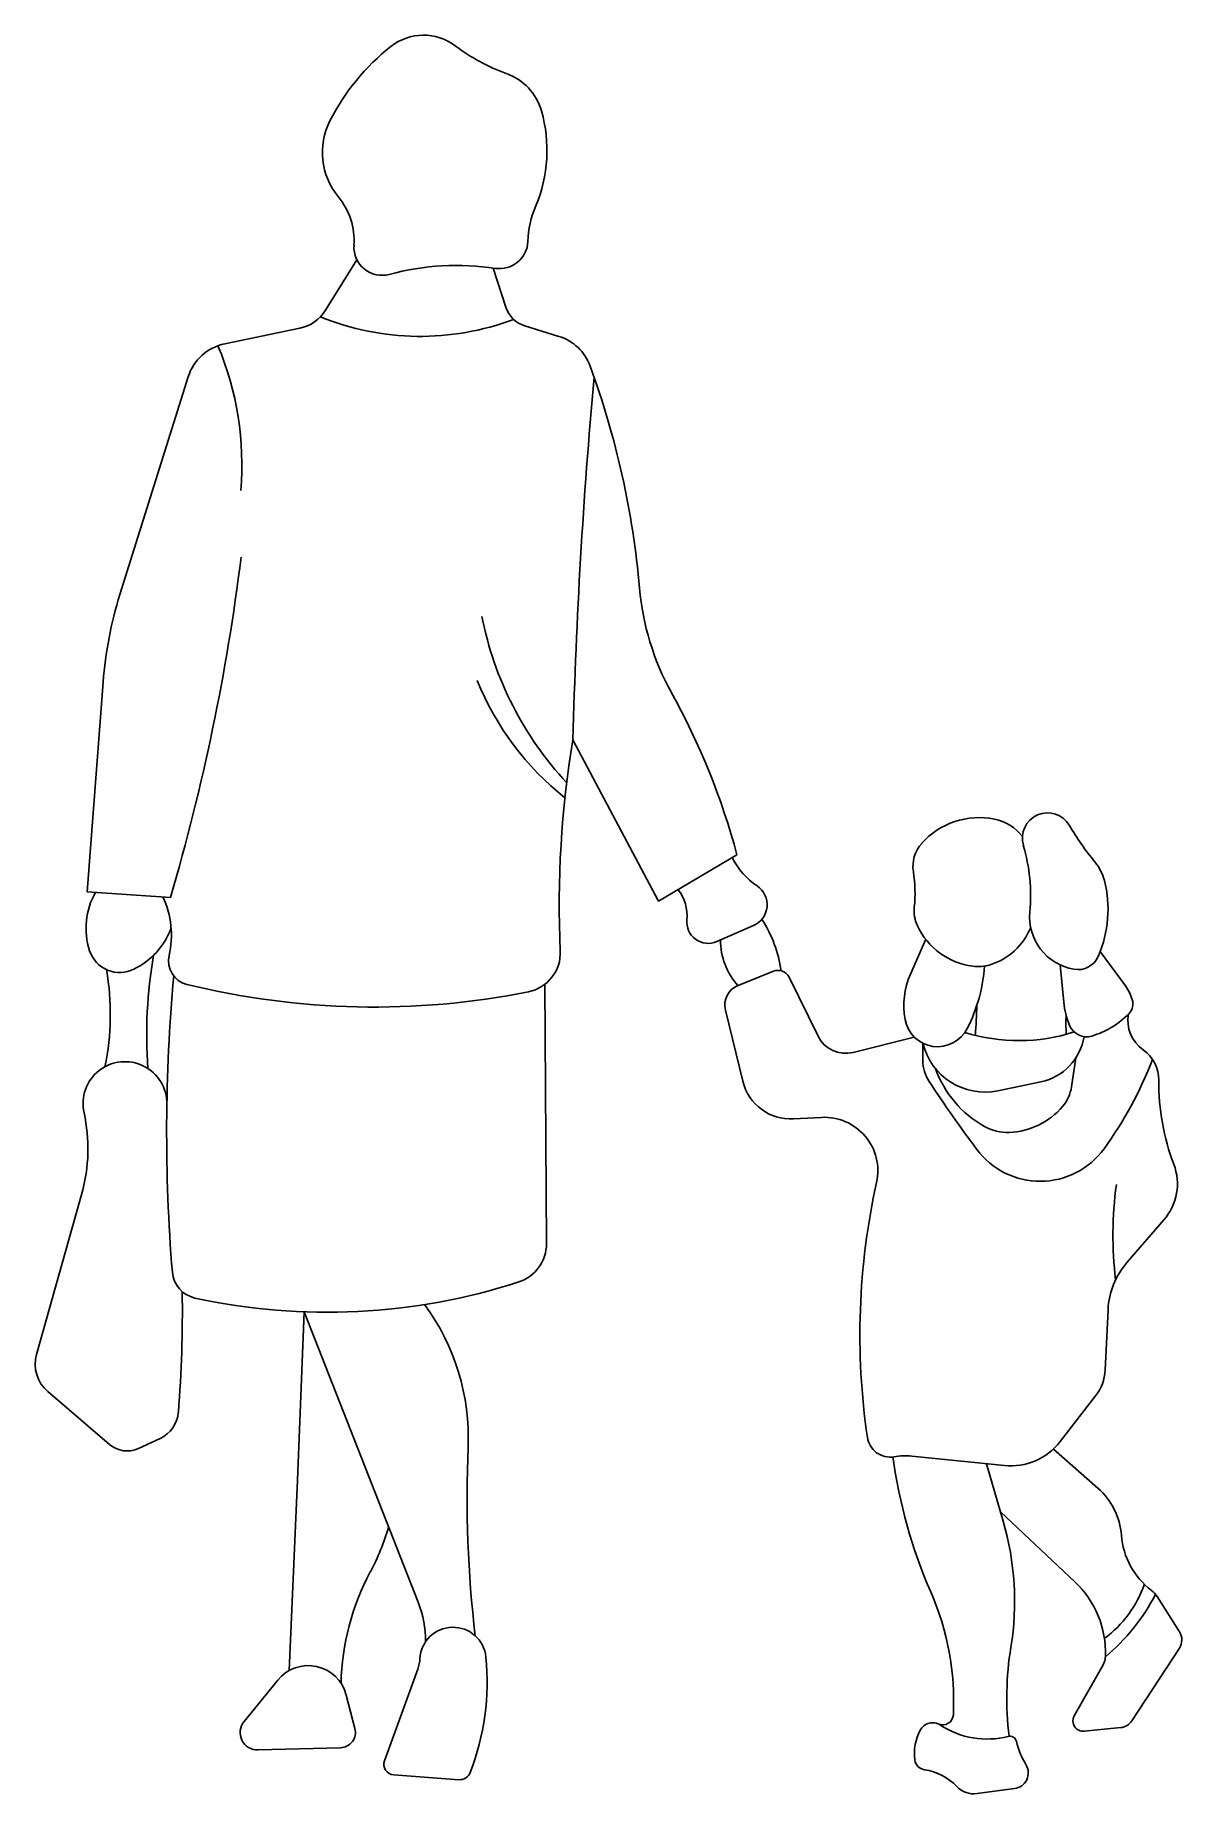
# Model space of a CAD drawing. Extents: x -20.8 to 20.9, y 1.1 to 65.2.
import ezdxf

# ---------------------------------------------------------------- set-up
doc = ezdxf.new("R2010")
doc.units = 0
doc.layers.get('0').update_dxf_attribs({"linetype": 'CONTINUOUS'})

msp = doc.modelspace()

# ---------------------------------------------------------------- linework, layer by layer
for p, q in [((-9.12, 57.034), (-10.266, 55.19)), ((-4.148, 56.731), (-3.691, 55.305)), ((-13.935, 53.971), (-11.201, 54.537)), ((-1.756, 54.241), (-3.003, 54.625)), ((-15.262, 52.77), (-17.752, 44.831)), ((-18.953, 34.001), (-18.366, 41.64)), ((1.875, 33.653), (-1.245, 39.543)), ((1.875, 33.653), (4.733, 35.347)), ((-18.953, 34.001), (-15.913, 33.794)), ((4.001, 32.185), (5.334, 32.765)), ((11.61, 32.27), (11.053, 30.996)), ((17.973, 31.824), (18.887, 30.569)), ((4.776, 30.59), (6.064, 31.101)), ((7.688, 28.739), (6.633, 30.882)), ((16.51, 31.333), (16.643, 29.981)), ((-2.265, 30.63), (-2.209, 21.181)), ((4.31, 29.686), (4.944, 27.095)), ((11.194, 28.706), (8.97, 28.146)), ((11.51, 28.48), (11.508, 27.843)), ((17.085, 27.949), (16.924, 26.886)), ((15.81, 27.077), (14.235, 26.75)), ((6.794, 25.722), (7.814, 25.777)), ((-19.142, 23.008), (-20.793, 17.138)), ((18.95, 20.5), (20.297, 22.053)), ((-11.039, 18.691), (-11.3, 12.257)), ((-11.039, 18.691), (-6.885, 8.106)), ((18.151, 16.57), (18.256, 18.768)), ((-18.131, 13.858), (-20.385, 15.79)), ((16.512, 13.962), (17.802, 15.625)), ((-17.08, 13.712), (-16.285, 14.079)), ((-16.765, 13.974), (-16.765, 13.974)), ((16.267, 13.693), (17.886, 12.268)), ((14.477, 13.09), (11.106, 13.433)), ((13.825, 13.156), (14.434, 11.064)), ((-11.581, 5.623), (-11.299, 12.289)), ((14.336, 11.398), (17.054, 8.842)), ((20.04, 8.317), (20.858, 7.032)), ((19.121, 3.783), (20.854, 6.434)), ((18.065, 5.808), (17.024, 3.966)), ((-12.004, 5.272), (-13.23, 3.766)), ((-6.898, 5.674), (-8.112, 2.334)), ((-9.189, 3.509), (-9.504, 4.727)), ((17.386, 3.41), (18.718, 3.54)), ((-12.717, 2.725), (-9.716, 2.808)), ((-7.777, 1.816), (-5.403, 1.642)), ((14.844, 1.315), (13.484, 1.134))]:
    msp.add_line(p, q)
for centre, radius, start, end in [((-2.813, 58.389), 8.175, 128.3057, 153.0738), ((-6.691, 63.299), 1.918, 52.95691, 128.3057), ((-1.297, 70.446), 7.037, 232.9569, 250.274), ((-4.364, 61.891), 2.052, 15.9323, 70.274), ((-7.42, 61.019), 5.229, 337.2058, 15.9323), ((-7.846, 60.945), 2.531, 153.0738, 219.5306), ((-11.752, 57.721), 2.534, 356.2085, 39.53065), ((0.844, 57.546), 3.735, 157.2058, 177.6624), ((-3.918, 57.74), 1.032, 261.4187, 357.6624), ((-8.204, 57.486), 1.021, 176.2085, 285.0842), ((-5.481, 47.383), 9.442, 81.41872, 105.0842), ((-11.495, 55.954), 1.447, 281.6976, 328.137), ((-2.695, 55.624), 1.046, 197.7733, 252.8886), ((-6.811, 63.897), 9.657, 247.8604, 290.6347), ((-13.577, 52.242), 1.766, 101.6976, 162.5881), ((-24.542, 49.564), 11.232, 355.1934, 22.71533), ((-2.275, 52.555), 1.764, 20.06587, 72.88866), ((201.398, 34.324), 202.71, 174.7837, 178.5248), ((-30.343, 42.302), 31.647, 4.99722, 20.06587), ((-90.653, 55.774), 77.905, 343.6125, 352.9352), ((10.677, 45.889), 9.53, 184.9972, 208.921), ((-4.076, 40.542), 14.333, 162.5881, 175.607), ((7.601, 46.417), 12.394, 191.1175, 222.9411), ((4.922, 45.577), 10.402, 201.907, 231.6276), ((-20.927, 28.427), 26.577, 15.09101, 28.92101), ((34.711, 33.525), 36.455, 170.4991, 182.6478), ((13.563, 33.891), 2.812, 78.67849, 138.3095), ((13.779, 34.972), 1.71, 37.65525, 78.67849), ((16.052, 35.954), 0.921, 30.30855, 196.4214), ((25.559, 41.511), 10.091, 210.3085, 219.5402), ((12.403, 34.924), 1.258, 138.3095, 189.0087), ((8.934, 33.856), 6.499, 354.7791, 16.42144), ((7.031, 36.494), 2.766, 206.8147, 235.6382), ((6.308, 33.958), 4.913, 354.0334, 9.00872), ((16.436, 33.98), 1.739, 14.34762, 39.54026), ((-16.361, 32.676), 2.628, 150.2382, 198.307), ((1.395, 33.134), 1.519, 354.3062, 38.30455), ((5.002, 33.526), 0.829, 293.5301, 55.6382), ((13.977, 33.351), 4.277, 336.7204, 14.34762), ((-19.165, 32.415), 3.288, 347.0253, 25.16718), ((12.485, 33.312), 1.299, 174.0334, 205.0445), ((3.688, 32.905), 0.785, 174.3062, 293.5301), ((1.849, 30.51), 4.531, 7.73479, 33.24207), ((13.668, 33.865), 2.604, 205.0445, 262.4446), ((13.254, 33.588), 2.358, 287.3513, 337.8377), ((17.34, 33.088), 1.942, 174.7791, 260.1996), ((-18.464, 33.65), 2.757, 296.1542, 339.1454), ((6.662, 32.268), 2.535, 180.6314, 221.5789), ((-17.758, 32.213), 1.157, 198.307, 296.1542), ((0, 28.791), 16.777, 170.0552, 184.2115), ((-15.105, 31.479), 0.879, 167.0253, 256.1827), ((-3.152, 31.774), 1.448, 281.3221, 2.64778), ((17.15, 31.986), 0.824, 260.1996, 336.7204), ((-27.622, 29.545), 9.519, 348.3603, 9.78503), ((46.99, 25.246), 63.041, 174.8241, 184.6523), ((6.23, 30.684), 0.449, 26.21464, 111.6622), ((13.67, 29.852), 2.857, 156.3852, 190.1226), ((7.783, 31.724), 5.989, 333.1132, 355.8491), ((13.519, 32.742), 1.471, 262.4446, 287.3513), ((-8.483, 58.402), 28.604, 256.1827, 281.3221), ((5.062, 29.87), 0.774, 111.6622, 193.752), ((17.472, 29.539), 1.749, 17.82353, 36.0309), ((-92.809, 34.832), 106.404, 356.7327, 357.3303), ((19.64, 30.277), 3.012, 185.6344, 202.4261), ((22.577, 29.219), 5.857, 177.1225, 184.023), ((16.789, 31.714), 3.097, 286.3367, 316.0655), ((20.289, 29.309), 1.31, 169.5632, 234.9202), ((18.653, 29.918), 0.509, 316.0655, 17.82353), ((12.047, 29.562), 1.208, 190.1226, 333.1132), ((15, 35.155), 6.58, 252.6801, 287.8721), ((17.473, 29.382), 0.667, 202.4261, 286.3367), ((8.696, 29.236), 1.124, 206.2146, 284.1313), ((13.765, 29.021), 2.319, 193.4992, 281.7023), ((15.404, 29.037), 2.002, 281.7023, 350.9388), ((18.77, 27.146), 1.334, 359.4447, 54.92027), ((-17.57, 26.281), 1.528, 359.0814, 192.553), ((12.879, 27.84), 1.371, 179.8734, 213.5591), ((6.46, 33.077), 14.387, 324.0758, 338.854), ((6.697, 27.524), 1.805, 193.752, 273.086), ((58.84, 58.329), 56.525, 213.5591, 216.6244), ((15.67, 28.878), 3.93, 199.723, 240.7653), ((28.465, 27.052), 8.362, 179.4447, 200.8996), ((15.517, 27.099), 1.423, 319.6102, 351.4078), ((-24.944, 24.64), 6.026, 344.2937, 12.55301), ((7.919, 23.831), 1.949, 347.5014, 93.08588), ((14.551, 27.92), 2.691, 272.1938, 319.6102), ((14.589, 26.946), 1.716, 240.7653, 272.1938), ((15.782, 26.323), 2.875, 216.6244, 324.0758), ((18.791, 23.358), 1.992, 319.0693, 20.89955), ((34.896, 17.851), 25.684, 167.5014, 188.3616), ((32.169, 21.473), 13.735, 172.2316, 186.7588), ((-3.671, 21.172), 1.462, 287.9896, 0.33684), ((-14.799, 20.218), 1.047, 184.6523, 257.6958), ((21.105, 18.631), 2.852, 139.0693, 177.2523), ((-63.227, 18.767), 47.749, 355.5087, 0.79003), ((-10.204, 41.289), 22.613, 257.6958, 287.9896), ((-13.266, 14.098), 8.208, 357.6733, 36.29461), ((-19.532, 16.784), 1.309, 164.2936, 229.3908), ((16.479, 16.651), 1.674, 322.2088, 357.2523), ((-16.765, 15.117), 1.143, 294.8188, 355.5087), ((10.316, 14.238), 0.839, 188.3616, 279.7075), ((-17.492, 14.603), 0.982, 229.3908, 294.8188), ((39.127, 11.969), 44.228, 177.6733, 186.598), ((14.708, 15.361), 2.283, 264.1875, 322.2088), ((28.702, 15.874), 18.45, 187.6894, 203.5905), ((10.863, 11.044), 2.402, 84.18748, 99.70748), ((0.103, 11.795), 11.412, 177.5697, 177.6796), ((16.203, 10.355), 2.547, 4.37556, 48.65251), ((4.395, 8.144), 10.455, 350.7907, 16.21749), ((-16.114, 13.199), 8.481, 331.97, 343.9572), ((21.533, 10.763), 2.798, 184.3756, 232.7106), ((-0.568, 4.922), 9.132, 151.97, 178.5205), ((2.62, 4.484), 10.01, 357.2806, 23.59048), ((14.636, 6.272), 3.528, 358.0338, 46.7494), ((15.511, 10.221), 4.321, 307.2546, 340.256), ((13.21, 11.962), 7.661, 310.2469, 332.2133), ((19.321, 7.859), 0.852, 32.45734, 52.71059), ((-10.544, 6.67), 3.93, 359.9953, 21.428), ((-5.616, 5.991), 1.206, 5.64002, 176.9926), ((26.165, 4.614), 11.6, 170.7907, 186.8771), ((20.393, 6.736), 0.551, 326.8225, 32.45734), ((-10.892, 4.367), 1.434, 14.54439, 140.8475), ((-8.135, 6.124), 1.316, 340.015, 356.9926), ((-13.543, 5.209), 9.172, 338.895, 5.64002), ((17.413, 6.177), 0.75, 330.517, 358.0338), ((12.231, 4.027), 0.388, 245.9551, 357.2806), ((17.35, 3.782), 0.374, 150.5168, 275.5572), ((-12.734, 3.363), 0.638, 140.8475, 271.5932), ((-9.731, 3.369), 0.561, 271.5932, 14.54439), ((13.038, 2.589), 1.84, 152.4032, 186.9725), ((11.863, 3.203), 0.514, 56.59974, 152.4032), ((13.848, 6.213), 3.091, 236.5997, 284.4125), ((14.678, 2.984), 0.243, 13.41396, 104.4124), ((18.665, 4.081), 0.544, 275.5572, 326.8225), ((17.803, 3.73), 2.97, 193.414, 211.2247), ((-7.748, 2.202), 0.387, 160.0149, 265.804), ((11.626, 2.417), 0.417, 186.9725, 261.547), ((11.263, -0.027), 2.053, 43.76058, 81.54701), ((14.768, 1.89), 0.579, 277.5837, 31.22471), ((-5.373, 2.055), 0.414, 265.804, 338.895), ((13.37, 1.991), 0.864, 223.7606, 277.5837)]:
    msp.add_arc(centre, radius, start, end)

doc.saveas('drawing.dxf')
